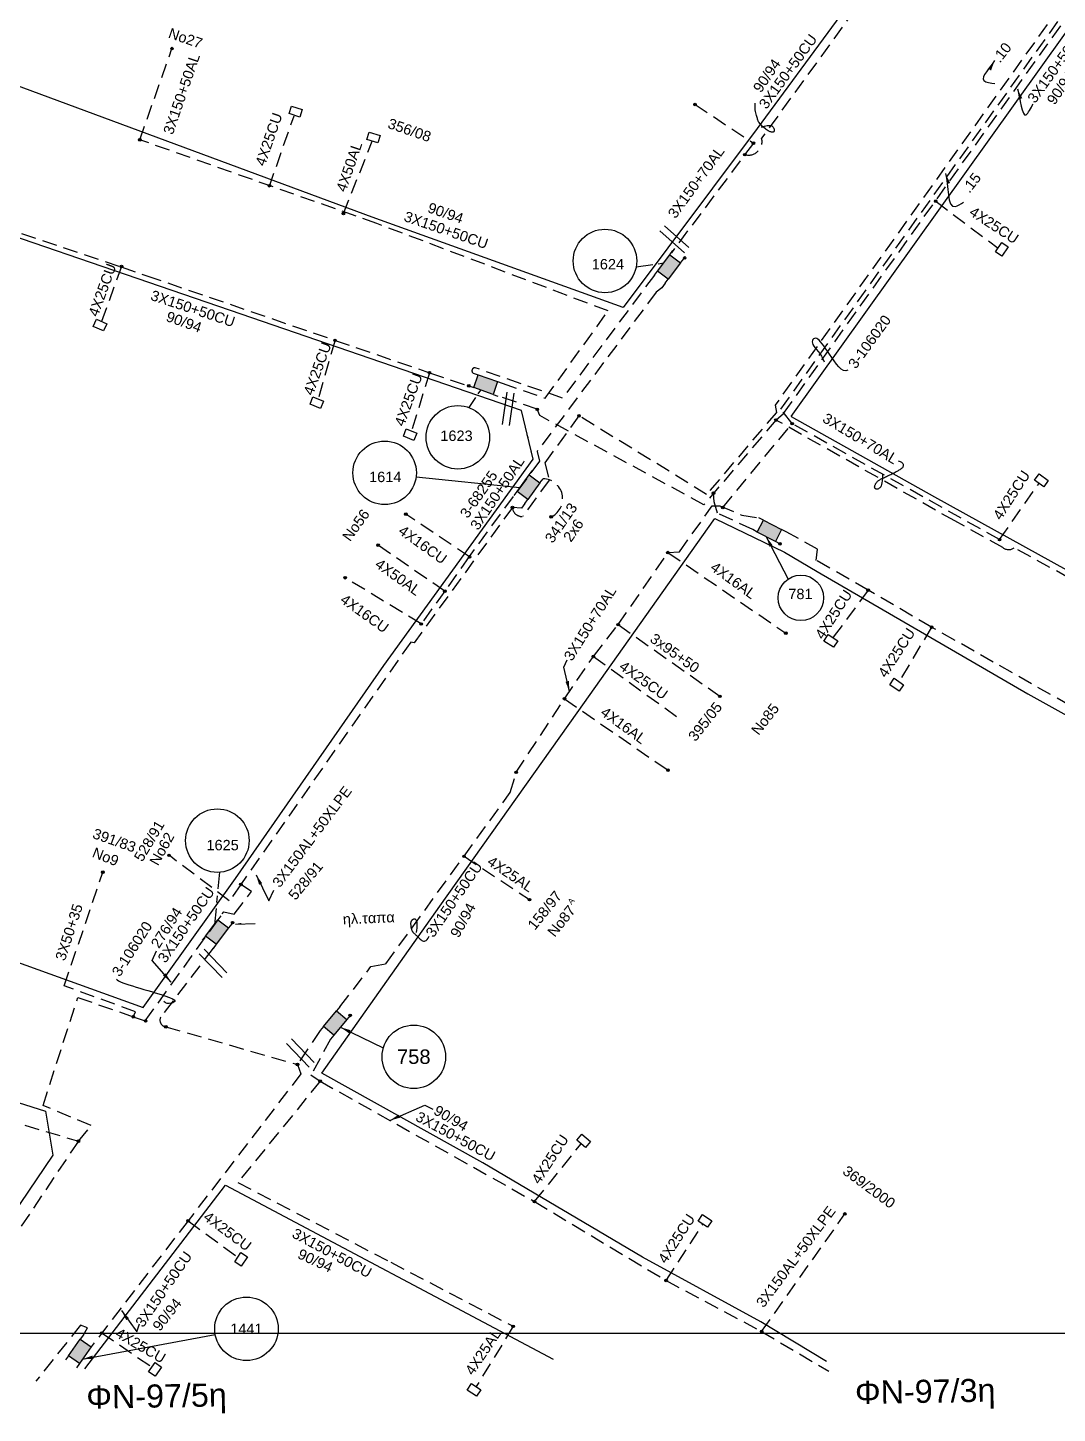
# Model space of a CAD drawing. Header units: millimetres. Extents: x 924 to 3152, y 704 to 1760.
# Drawn here: x 1954.8 to 2133.1, y 707.9 to 948 of the extents above; entities that cross this region are included whole.
import ezdxf

# ---------------------------------------------------------------- set-up
doc = ezdxf.new("R2010")
doc.units = ezdxf.units.MM
doc.linetypes.add('DASHED', pattern=[19.05, 12.7, -6.35])
for name, color, linetype in [('Link Box 4 Διευθύνσεων', 7, 'Continuous'), ('Άγνωστα', 7, 'Continuous'), ('Επιγραφές - Σχήματα', 7, 'Continuous'), ('Επιτοίχιο Κουτί', 7, 'Continuous'), ('Καλώδια ΧΤ   3x150+50AL', 7, 'DASHED'), ('Καλώδια ΧΤ   3x150+50CU', 7, 'DASHED'), ('Καλώδια ΧΤ   3x150AL+50XLPE', 7, 'DASHED'), ('Καλώδια ΧΤ   4x25CU', 7, 'DASHED'), ('Συνδέσεις', 7, 'Continuous'), ('Τομή', 7, 'Continuous'), ('Υπόβαθρο ΔΕΗ', 7, 'Continuous'), ('Υπόγεια Καλώδια Δικτύου ΧΤ   .10', 7, 'DASHED'), ('Υπόγεια Καλώδια Δικτύου ΧΤ   .15', 7, 'DASHED'), ('Υπόγεια καλώδια Δικτύου ΧΤ και Παρ. ΧΤ - 3X150+70 AL', 7, 'DASHED'), ('Υπόγεια καλώδια Παροχών ΧΤ   4x16AL', 7, 'DASHED'), ('Υπόγεια καλώδια Παροχών ΧΤ   4x16CU', 7, 'DASHED'), ('Υπόγεια καλώδια Παροχών ΧΤ   4x25', 7, 'DASHED'), ('Υπόγεια καλώδια Παροχών ΧΤ   4x50AL', 7, 'DASHED')]:
    doc.layers.add(name, color=color, linetype=linetype)
doc.styles.get("Standard").update_dxf_attribs({"font": 'ARIAL.TTF'})
doc.linetypes.add('SYN_LINE', pattern='A,0.5,-0.0001,["/\\/\\/\\/",Standard,S=0.1,R=0,X=0,Y=-0.05],-0.25', length=0.7501)
doc.dimstyles.new('ISO-25', dxfattribs={"dimtxt": 2.5, "dimasz": 2.5, "dimexe": 1.25, "dimexo": 0.625, "dimtad": 1, "dimtxsty": 'Standard', "dimcen": 2.5, "dimadec": 0, "dimazin": 0, "dimtfac": 1, "dimtmove": 0, "dimatfit": 3, "dimfxl": 1, "dimarcsym": 0})

# ---------------------------------------------------------------- blocks, each defined once
blk = doc.blocks.new('ΕΠΙΤΟΙΧΙΟ ΚΟΥΤΙ')
at = {"layer": 'Επιτοίχιο Κουτί', "ltscale": 40}
blk.add_lwpolyline([(-2.06, 1.35), (1.86, 1.35), (1.86, -1.39), (-2.06, -1.39)], close=True, dxfattribs=at)
blk = doc.blocks.new('_ΣΥΝΔΕΣΗ')
at = {"layer": 'Συνδέσεις', "linetype": 'SYN_LINE', "ltscale": 40}
blk.add_hatch(color=256, dxfattribs=at).paths.add_polyline_path([(0.5, -0.01, 1), (-0.5, -0.01, 1)])
at = {"layer": 'Συνδέσεις'}
blk.add_circle((0, -0.01), 0.5, dxfattribs=at)
blk = doc.blocks.new('LINK BOX 4 ΑΝΑΧΩΡΗΣΕΩΝ')
at = {"layer": 'Link Box 4 Διευθύνσεων', "ltscale": 40}
blk.add_hatch(color=256, dxfattribs=at).paths.add_polyline_path([(-3.54, 0), (-3.54, -4.67), (3.54, -4.67), (3.54, 0)])
for p, q in [((-3.54, 0), (-5.33, 0)), ((5.33, 0), (3.54, 0)), ((-3.54, -4.67), (-5.33, -4.67)), ((5.33, -4.67), (3.54, -4.67))]:
    blk.add_line(p, q, dxfattribs=at)
blk.add_lwpolyline([(-3.54, -4.67), (-3.54, 0), (3.54, 0), (3.54, -4.67)], close=True, dxfattribs=at)
blk = doc.blocks.new('ΤΟΜΗ')
at = {"layer": 'Τομή', "ltscale": 40}
for p, q in [((-5.68, 0), (5.68, 0)), ((5.68, -2.33), (-5.68, -2.33))]:
    blk.add_line(p, q, dxfattribs=at)

msp = doc.modelspace()

# ---------------------------------------------------------------- linework, layer by layer
at = {"layer": 'Άγνωστα', "color": 133, "linetype": 'DASHED', "ltscale": 0.2}
msp.add_lwpolyline([(2057.049, 844.584), (2074.676, 832.161)], dxfattribs=at)
at = {"layer": 'Άγνωστα', "color": 30, "linetype": 'DASHED', "ltscale": 0.2}
msp.add_lwpolyline([(1973.047, 776.629), (1973.429, 777.478), (1961.077, 781.976), (1967.751, 801.684)], dxfattribs=at)
at = {"layer": 'Άγνωστα'}
for centre, radius in [((2088.697, 849.214), 3.942), ((2021.631, 769.683), 5.499), ((1992.642, 722.546), 5.499)]:
    msp.add_circle(centre, radius, dxfattribs=at)
at = {"layer": 'Επιγραφές - Σχήματα'}
msp.add_lwpolyline([(945.928, 1724.828), (2912.268, 1724.828), (2912.268, 721.757), (945.928, 721.757)], close=True, dxfattribs=at)
msp.add_lwpolyline([(2081.872, 930.807), (2082.404, 930.974), (2082.836, 931.066), (2083.178, 931.094), (2083.443, 931.071), (2083.643, 931.008), (2083.788, 930.916), (2083.891, 930.808), (2083.962, 930.693), (2084.013, 930.583), (2084.047, 930.48), (2084.066, 930.384), (2084.072, 930.295), (2084.068, 930.216), (2084.057, 930.145), (2084.04, 930.083), (2084.02, 930.032), (2083.998, 929.992), (2083.975, 929.961), (2083.948, 929.939), (2083.917, 929.925), (2083.881, 929.917), (2083.838, 929.915), (2083.788, 929.917), (2083.73, 929.923), (2083.662, 929.932), (2083.583, 929.946), (2083.495, 929.967), (2083.395, 929.998), (2083.283, 930.041), (2083.159, 930.098), (2083.022, 930.171), (2082.872, 930.264), (2082.709, 930.377), (2082.537, 930.508), (2082.36, 930.653), (2082.183, 930.807), (2082.012, 930.968), (2081.85, 931.131), (2081.702, 931.293), (2081.573, 931.449), (2081.467, 931.598), (2081.381, 931.741), (2081.31, 931.88), (2081.252, 932.02), (2081.201, 932.162), (2081.155, 932.31), (2081.109, 932.466), (2081.059, 932.635), (2081.004, 932.818), (2080.945, 933.022), (2080.888, 933.251), (2080.838, 933.512), (2080.799, 933.81), (2080.776, 934.15), (2080.774, 934.539), (2080.797, 934.981)], dxfattribs=at)
at = {"layer": 'Επιγραφές - Σχήματα', "ltscale": 20}
for points in [[(2102.852, 870.542), (2102.828, 869.972), (2102.789, 869.511), (2102.736, 869.145), (2102.672, 868.861), (2102.6, 868.646), (2102.522, 868.485), (2102.441, 868.367), (2102.359, 868.277), (2102.278, 868.204), (2102.2, 868.146), (2102.124, 868.101), (2102.05, 868.068), (2101.978, 868.048), (2101.909, 868.038), (2101.843, 868.038), (2101.78, 868.047), (2101.72, 868.065), (2101.664, 868.09), (2101.613, 868.124), (2101.569, 868.164), (2101.531, 868.212), (2101.502, 868.266), (2101.481, 868.326), (2101.471, 868.392), (2101.471, 868.464), (2101.482, 868.54), (2101.501, 868.62), (2101.528, 868.702), (2101.562, 868.787), (2101.601, 868.871), (2101.644, 868.956), (2101.691, 869.04), (2101.741, 869.121), (2101.793, 869.201), (2101.85, 869.278), (2101.913, 869.353), (2101.983, 869.426), (2102.06, 869.498), (2102.147, 869.567), (2102.244, 869.635), (2102.352, 869.7), (2102.47, 869.765), (2102.599, 869.83), (2102.736, 869.895), (2102.883, 869.962), (2103.037, 870.031), (2103.198, 870.104), (2103.365, 870.18), (2103.538, 870.261), (2103.715, 870.347), (2103.897, 870.436), (2104.082, 870.528), (2104.27, 870.622), (2104.459, 870.717), (2104.65, 870.813), (2104.841, 870.91), (2105.032, 871.006), (2105.22, 871.101), (2105.402, 871.195), (2105.577, 871.288), (2105.742, 871.38), (2105.894, 871.471), (2106.031, 871.561), (2106.15, 871.649), (2106.25, 871.736), (2106.33, 871.822), (2106.392, 871.906), (2106.436, 871.99), (2106.463, 872.074), (2106.473, 872.158), (2106.468, 872.242), (2106.448, 872.326), (2106.412, 872.412), (2106.361, 872.497), (2106.292, 872.58), (2106.203, 872.66), (2106.092, 872.737), (2105.959, 872.808), (2105.8, 872.872), (2105.614, 872.928)], [(2022.115, 791.233), (2022.172, 791.631), (2022.212, 791.972), (2022.237, 792.261), (2022.248, 792.504), (2022.247, 792.706), (2022.235, 792.873), (2022.213, 793.012), (2022.184, 793.128), (2022.149, 793.226), (2022.108, 793.308), (2022.062, 793.375), (2022.013, 793.429), (2021.961, 793.471), (2021.907, 793.502), (2021.851, 793.523), (2021.795, 793.536), (2021.739, 793.542), (2021.683, 793.541), (2021.628, 793.534), (2021.574, 793.52), (2021.521, 793.5), (2021.468, 793.474), (2021.417, 793.442), (2021.366, 793.405), (2021.318, 793.362), (2021.271, 793.313), (2021.228, 793.257), (2021.189, 793.194), (2021.154, 793.124), (2021.126, 793.046), (2021.105, 792.959), (2021.091, 792.864), (2021.085, 792.759), (2021.087, 792.648), (2021.095, 792.531), (2021.11, 792.41), (2021.128, 792.289), (2021.151, 792.169), (2021.176, 792.052), (2021.203, 791.941), (2021.231, 791.836), (2021.26, 791.738), (2021.291, 791.648), (2021.324, 791.563), (2021.36, 791.485), (2021.399, 791.413), (2021.441, 791.346), (2021.487, 791.284), (2021.538, 791.226), (2021.593, 791.171), (2021.654, 791.116), (2021.72, 791.058), (2021.793, 790.995), (2021.872, 790.925), (2021.958, 790.845), (2022.052, 790.753), (2022.153, 790.648), (2022.261, 790.531), (2022.376, 790.409), (2022.496, 790.284), (2022.623, 790.161), (2022.753, 790.045), (2022.888, 789.939), (2023.027, 789.847), (2023.168, 789.775), (2023.313, 789.731), (2023.463, 789.726), (2023.617, 789.767), (2023.776, 789.866), (2023.942, 790.031), (2024.115, 790.272), (2024.295, 790.599)]]:
    msp.add_lwpolyline(points, dxfattribs=at)
at = {"layer": 'Επιγραφές - Σχήματα'}
for centre in [(2054.756, 907.61), (2029.272, 877.051), (2016.586, 870.885), (1987.604, 807.15)]:
    msp.add_circle(centre, 5.5, dxfattribs=at)
at = {"layer": 'Καλώδια ΧΤ   3x150+50AL', "color": 1, "ltscale": 0.2}
msp.add_lwpolyline([(1974.158, 928.599), (1979.743, 944.416)], dxfattribs=at)
at = {"layer": 'Καλώδια ΧΤ   3x150+50CU', "color": 151, "ltscale": 0.2}
msp.add_lwpolyline([(2103.261, 958.362), (2100.345, 954.299), (2081.896, 928.886), (2081.896, 928.886, -0.5800863), (2078.976, 926.036)], format="xyb", dxfattribs=at)
at = {"layer": 'Καλώδια ΧΤ   3x150+50CU', "color": 1, "ltscale": 0.2}
msp.add_lwpolyline([(2036.973, 886.401), (2044.414, 883.821), (2055.307, 898.935), (2015.229, 914.096), (1974.158, 928.599)], dxfattribs=at)
msp.add_lwpolyline([(1929, 921.188, -0.6466309), (1930.953, 920.292), (1950.08, 913.558), (1970.947, 906.566), (1975.396, 905.039), (2008.017, 893.843), (2024.352, 888.236), (2031.174, 885.941)], format="xyb", dxfattribs=at)
at = {"layer": 'Καλώδια ΧΤ   3x150+50CU', "color": 133, "ltscale": 0.2}
msp.add_lwpolyline([(2008.83, 778.353), (2014.219, 785.305), (2016.803, 785.821), (2030.339, 804.435), (2038.351, 815.463), (2039.384, 818.992)], dxfattribs=at)
at = {"layer": 'Καλώδια ΧΤ   3x150+50CU', "color": 30, "ltscale": 0.2}
msp.add_lwpolyline([(1963.535, 755.063), (1965.738, 757.756), (1957.406, 761.269), (1963.436, 779.968), (1973.047, 776.629), (1975.103, 775.91), (1988.732, 794.826), (1990.541, 794.383), (1992.82, 797.41), (1993.504, 798.349), (1991.668, 799.566)], dxfattribs=at)
at = {"layer": 'Καλώδια ΧΤ   3x150+50CU', "color": 2, "ltscale": 0.2}
msp.add_lwpolyline([(1986.859, 788.482), (1977.798, 776.572, 0.5363849), (1978.685, 774.882), (2001.465, 768.344)], format="xyb", dxfattribs=at)
for points in [[(2005.427, 774.253), (2001.465, 768.344), (2002.089, 766.726), (1982.532, 741.251), (1966.285, 720.127)], [(1964.388, 721.487), (1965.107, 722.693), (1963.893, 723.179), (1956.176, 713.483)]]:
    msp.add_lwpolyline(points, dxfattribs=at)
at = {"layer": 'Καλώδια ΧΤ   3x150+50CU', "color": 27, "ltscale": 0.2}
for points in [[(2007.223, 772.762), (2003.828, 766.538), (2005.402, 765.453), (2042.549, 744.596), (2065.335, 730.917), (2081.896, 722.087), (2093.519, 715.185)], [(2005.402, 765.453), (1991.177, 747.901), (2017.65, 734.07), (2038.862, 722.983)]]:
    msp.add_lwpolyline(points, dxfattribs=at)
at = {"layer": 'Καλώδια ΧΤ   3x150AL+50XLPE', "color": 30, "linetype": 'DASHED', "ltscale": 0.2}
msp.add_lwpolyline([(2156.998, 970.236), (2154.849, 971.559, 0.4836667), (2155.004, 974.208), (2151.284, 976.499), (2084.243, 882.635), (2084.446, 881.357), (2072.359, 867.149), (2050.252, 880.784), (2044.313, 872.599), (2045.077, 869.624), (2045.077, 869.624), (2040.505, 863.331, -0.4225547), (2038.718, 864.888)], format="xyb", dxfattribs=at)
at = {"layer": 'Καλώδια ΧΤ   3x150AL+50XLPE', "color": 5, "linetype": 'DASHED', "ltscale": 0.2}
for points in [[(2084.404, 880.073), (2085.697, 881.199), (2153.39, 975.891), (2164.679, 968.938, -0.5026955), (2163.353, 966.325), (2162.112, 967.089)], [(2215.575, 804.658), (2207.853, 809.069, -0.1672902), (2208.619, 812.245), (2125.645, 857.903, -0.3324044), (2123.688, 857.919), (2115.341, 862.557), (2084.377, 880.041), (2071.891, 865.363), (2043.478, 880.813), (2043.031, 881.901), (2036.208, 884.196)]]:
    msp.add_lwpolyline(points, format="xyb", dxfattribs=at)
at = {"layer": 'Καλώδια ΧΤ   3x150AL+50XLPE', "color": 133, "linetype": 'DASHED', "ltscale": 0.2}
for points in [[(2087.187, 879.41), (2085.235, 881.926), (2151.228, 974.322), (2154.281, 972.442)], [(2199.371, 787.577), (2201.931, 792.608), (2184.989, 802.379), (2111.347, 844.152), (2100.349, 850.565), (2091.354, 855.713), (2091.599, 857.667), (2086.149, 860.65)]]:
    msp.add_lwpolyline(points, dxfattribs=at)
at = {"layer": 'Καλώδια ΧΤ   3x150AL+50XLPE', "color": 1, "linetype": 'DASHED', "ltscale": 0.2}
msp.add_lwpolyline([(2065.187, 903.735), (2064.614, 902.973), (2063.635, 902.189), (2043.001, 874.605), (2043.392, 872.934), (2031.223, 856.375), (2027.015, 850.385), (2022.907, 844.7)], dxfattribs=at)
msp.add_lwpolyline([(2063.322, 905.138), (2047.411, 883.84), (2032.266, 889.091, 0.7725867), (2031.939, 888.147)], format="xyb", dxfattribs=at)
at = {"layer": 'Καλώδια ΧΤ   3x150AL+50XLPE', "color": 5, "linetype": 'DASHED', "ltscale": 0.2}
msp.add_lwpolyline([(2084.377, 880.041), (2071.891, 865.363)], dxfattribs=at)
at = {"layer": 'Καλώδια ΧΤ   3x150AL+50XLPE', "linetype": 'DASHED', "ltscale": 0.2}
msp.add_lwpolyline([(2042.294, 873.237), (2041.302, 877.469)], dxfattribs=at)
at = {"layer": 'Καλώδια ΧΤ   3x150AL+50XLPE', "color": 30, "linetype": 'DASHED', "ltscale": 0.2}
for points in [[(2038.718, 864.888), (2021.689, 841.419), (2021.108, 841.561), (1991.668, 799.566), (1989.671, 796.717), (1979.233, 804.603)], [(2040.89, 865.563), (2040.307, 864.76), (2038.718, 864.888)]]:
    msp.add_lwpolyline(points, dxfattribs=at)
at = {"layer": 'Καλώδια ΧΤ   3x150AL+50XLPE', "color": 27, "ltscale": 0.2}
msp.add_lwpolyline([(2081.896, 722.087), (2096.322, 742.452)], dxfattribs=at)
at = {"layer": 'Καλώδια ΧΤ   3x150AL+50XLPE', "color": 30, "linetype": 'DASHED', "ltscale": 0.2}
msp.add_arc((2043.957, 866.403), 3.471, 297.18097, 88.93228, dxfattribs=at)
at = {"layer": 'Καλώδια ΧΤ   4x25CU', "color": 5, "ltscale": 0.2}
msp.add_lwpolyline([(2112.047, 917.956), (2122.844, 909.809)], dxfattribs=at)
at = {"layer": 'Καλώδια ΧΤ   4x25CU', "color": 1, "ltscale": 0.2}
for points in [[(1970.991, 906.65), (1967.556, 897.125)], [(2007.988, 893.853), (2005.075, 883.685)], [(2024.342, 888.239), (2021.252, 878.126)]]:
    msp.add_lwpolyline(points, dxfattribs=at)
at = {"layer": 'Καλώδια ΧΤ   4x25CU', "color": 62, "ltscale": 0.2}
msp.add_lwpolyline([(2123.119, 859.313), (2129.946, 869.037)], dxfattribs=at)
at = {"layer": 'Καλώδια ΧΤ   4x25CU', "color": 133, "ltscale": 0.2}
for points in [[(2100.349, 850.565), (2094.267, 842.333)], [(2111.347, 844.152), (2105.688, 834.723)], [(2052.744, 839.076), (2067.18, 828.647)]]:
    msp.add_lwpolyline(points, dxfattribs=at)
at = {"layer": 'Καλώδια ΧΤ   4x25CU', "color": 27, "ltscale": 0.2}
for points in [[(2042.549, 744.596), (2050.617, 754.579)], [(2065.335, 730.917), (2071.709, 740.676)]]:
    msp.add_lwpolyline(points, dxfattribs=at)
at = {"layer": 'Καλώδια ΧΤ   4x25CU', "color": 2, "ltscale": 0.2}
for points in [[(1982.532, 741.251), (1991.144, 734.963)], [(1967.493, 721.891), (1976.258, 715.911)]]:
    msp.add_lwpolyline(points, dxfattribs=at)
at = {"layer": 'Υπόβαθρο ΔΕΗ', "ltscale": 0.2}
for points in [[(1959.667, 1062.348), (1990.336, 1052.316), (2054.502, 1031.37), (2128.606, 1007.035), (2130.971, 997.58), (2122.154, 986.422), (2081.11, 930.558), (2057.916, 899.552), (2014.428, 915.214), (1935.306, 944.506), (1949.713, 1013.844), (1959.667, 1062.348)], [(2087.028, 880.645), (2151.683, 971.095), (2235.848, 919.275), (2237.914, 913.928)], [(2060.157, 906.572), (2063.073, 906.997)], [(2063.954, 907.125), (2064.925, 907.267)]]:
    msp.add_lwpolyline(points, dxfattribs=at)
at = {"layer": 'Υπόβαθρο ΔΕΗ'}
for points in [[(1929.739, 919.653), (1923.226, 885.981), (1914.244, 843.822), (1905.895, 802.53), (1938.212, 791.412), (1974.779, 778.244), (1990.761, 800.594), (2016.459, 837.482), (2042.294, 873.237), (2040.31, 881.701), (1991.753, 898.413), (1929.739, 919.653)], [(2087.028, 880.645), (2087.028, 880.645), (2087.028, 880.645), (2111.844, 866.754), (2194.04, 821.286), (2194.04, 821.286), (2194.04, 821.286), (2212.849, 858.029), (2226.734, 884.734), (2239.003, 910.657), (2237.914, 913.928)], [(2031.21, 882.198), (2032.389, 883.964)], [(2032.784, 884.556), (2033.232, 885.228)], [(2022.041, 870.189), (2040.011, 868.324)], [(2093.106, 716.9), (2081.768, 723.772), (2061.262, 734.985), (2033.605, 751.305), (2005.724, 766.876), (2026.135, 795.788), (2049.919, 829.295), (2073.784, 862.967), (2085.878, 857.148), (2091.492, 853.782), (2128.031, 832.573), (2184.192, 801.327), (2168.874, 771.121), (2154.477, 741.9), (2142.647, 718.235)], [(1987.948, 801.661), (1987.688, 798.786)], [(1987.582, 797.605), (1987.475, 796.42)], [(1987.38, 795.366), (1987.131, 792.604)], [(1886.7, 716.536), (1892.813, 746.112), (1900.453, 778.466), (1957.827, 760.276), (1959.077, 752.639), (1933.516, 714.869)], [(1964.666, 715.603), (1989.031, 747.433), (2045.782, 717.269)]]:
    msp.add_lwpolyline(points, dxfattribs=at)
at = {"layer": 'Υπόβαθρο ΔΕΗ', "ltscale": 0.2}
msp.add_open_spline([(2096.829, 888.669), (2095.939, 888.047), (2093.326, 891.869), (2091.311, 894.985), (2090.025, 893.184), (2092.178, 891.646), (2092.752, 890.112)], degree=3, dxfattribs=at)
at = {"layer": 'Υπόβαθρο ΔΕΗ'}
msp.add_open_spline([(1970.153, 783.125), (1970.446, 782.497), (1981.677, 779.708), (1979.546, 778.87), (1978.65, 778.816), (1978.357, 779.276)], degree=3, dxfattribs=at)
at = {"layer": 'Υπόγεια καλώδια Δικτύου ΧΤ και Παρ. ΧΤ - 3X150+70 AL', "color": 151, "ltscale": 0.2}
msp.add_lwpolyline([(2070.352, 934.721), (2080.465, 928.027), (2071.36, 915.855), (2066.258, 909.038)], dxfattribs=at)
at = {"layer": 'Υπόγεια καλώδια Δικτύου ΧΤ και Παρ. ΧΤ - 3X150+70 AL', "color": 133, "ltscale": 0.2}
for points in [[(2075.168, 864.893), (2087.187, 879.41)], [(2123.119, 859.313), (2087.187, 879.41)], [(2039.384, 818.992), (2047.74, 831.741), (2052.744, 839.076), (2057.049, 844.584), (2065.659, 857.064), (2067.649, 857.191), (2073.327, 865.161), (2074.656, 865.161), (2078.485, 863.553), (2081.423, 863.11)]]:
    msp.add_lwpolyline(points, dxfattribs=at)
at = {"layer": 'Υπόγεια καλώδια Δικτύου ΧΤ και Παρ. ΧΤ - 3X150+70 AL', "color": 5, "ltscale": 0.2}
msp.add_lwpolyline([(2080.345, 861.04), (2074.273, 863.907), (2073.687, 865.881), (2073.558, 867.381)], dxfattribs=at)
at = {"layer": 'Υπόγεια καλώδια Δικτύου ΧΤ και Παρ. ΧΤ - 3X150+70 AL', "color": 30, "ltscale": 0.2}
for points in [[(1925.885, 771.079), (1928.193, 771.013), (1929.314, 770.486), (1928.654, 765.403), (1963.535, 755.063)], [(1963.535, 755.063), (1948.472, 732.641), (1939.378, 718.146), (1937.139, 715.513)]]:
    msp.add_lwpolyline(points, dxfattribs=at)
at = {"layer": 'Υπόγεια καλώδια Παροχών ΧΤ   4x16AL', "color": 133, "ltscale": 0.2}
for points in [[(2065.659, 857.064), (2086.088, 843.109)], [(2047.74, 831.741), (2065.67, 819.351)]]:
    msp.add_lwpolyline(points, dxfattribs=at)
at = {"layer": 'Υπόγεια καλώδια Παροχών ΧΤ   4x16CU', "color": 1, "ltscale": 0.2}
for points in [[(2031.302, 856.317), (2020.268, 863.721)], [(2022.907, 844.7), (2009.749, 852.706)]]:
    msp.add_lwpolyline(points, dxfattribs=at)
at = {"layer": 'Υπόγεια καλώδια Παροχών ΧΤ   4x25', "color": 133, "ltscale": 0.2}
msp.add_lwpolyline([(2030.339, 804.435), (2041.681, 796.925)], dxfattribs=at)
at = {"layer": 'Υπόγεια καλώδια Παροχών ΧΤ   4x25', "color": 27, "ltscale": 0.2}
msp.add_lwpolyline([(2038.862, 722.983), (2032.435, 712.527)], dxfattribs=at)
at = {"layer": 'Υπόγεια καλώδια Παροχών ΧΤ   4x50AL', "color": 1, "ltscale": 0.2}
for points in [[(1996.557, 920.403), (2000.921, 932.781)], [(2009.437, 915.824), (2014.451, 928.352)], [(2027.015, 850.385), (2015.441, 858.35)]]:
    msp.add_lwpolyline(points, dxfattribs=at)

# ---------------------------------------------------------------- block references
at = {"layer": 'Link Box 4 Διευθύνσεων'}
for p, xscale, yscale, zscale, rotation in [((2066.789, 905.863), 0.4999999999999994, 0.4999999999999994, 0.4999999999999994, 233.02987755843), ((2033.691, 885.069), 0.4999999999999994, 0.4999999999999994, 0.4999999999999994, 160.8770646457133), ((2042.456, 867.718), 0.4999999999999994, 0.4999999999999994, 0.4999999999999994, 234), ((2083.786, 861.88), 0.5000000000000081, 0.5000000000000081, 0.5000000000000081, 332.5076758639099), ((1986.614, 792.015), 0.5000000000001202, 0.5000000000001202, 0.5000000000001202, 52.73593819241358), ((2007.128, 776.303), 0.5000000000001202, 0.5000000000001202, 0.5000000000001202, 50.31710621606742), ((1962.836, 719.321), 0.5000000000000461, 0.5000000000000461, 0.5000000000000461, 54.36960215209122)]:
    msp.add_blockref('LINK BOX 4 ΑΝΑΧΩΡΗΣΕΩΝ', p, dxfattribs=dict(at, xscale=xscale, yscale=yscale, zscale=zscale, rotation=rotation))
at = {"layer": 'Επιτοίχιο Κουτί'}
for p, xscale, yscale, zscale, rotation in [((2001.124, 933.498), 0.4999999999999997, 0.4999999999999997, 0.4999999999999997, 162.4838859813713), ((2014.607, 929.011), 0.4999999999999996, 0.4999999999999996, 0.4999999999999996, 162.4838859813713), ((2123.533, 909.665), 0.4999999999999999, 0.4999999999999999, 0.4999999999999999, 55.51303567708563), ((1967.326, 896.488), 0.5000000000000182, 0.5000000000000182, 0.5000000000000182, 335.9470390084126), ((2004.877, 883.037), 0.5000000000000232, 0.5000000000000232, 0.5000000000000232, 338.8139714487015), ((2021.045, 877.481), 0.5000000000000036, 0.5000000000000036, 0.5000000000000036, 338.0159899568702), ((2130.404, 869.562), 0.5000000000000167, 0.5000000000000167, 0.5000000000000167, 324.4931252918228), ((2093.935, 841.743), 0.499999999999993, 0.499999999999993, 0.499999999999993, 326.4213274682713), ((2105.342, 834.14), 0.5000000000000632, 0.5000000000000632, 0.5000000000000632, 325.133383087393), ((2051.106, 755.074), 0.4999999999999309, 0.4999999999999309, 0.4999999999999309, 319.4524595147936), ((2072.039, 741.267), 0.5000000000003163, 0.5000000000003163, 0.5000000000003163, 146.6039237695476), ((1991.738, 734.636), 0.4999999999999208, 0.4999999999999208, 0.4999999999999208, 56.93545921346499), ((1976.837, 715.561), 0.5000000000000149, 0.5000000000000149, 0.5000000000000149, 54.59875676003081), ((2032.11, 711.932), 0.5000000000000465, 0.5000000000000465, 0.5000000000000465, 327.1618404929982)]:
    msp.add_blockref('ΕΠΙΤΟΙΧΙΟ ΚΟΥΤΙ', p, dxfattribs=dict(at, xscale=xscale, yscale=yscale, zscale=zscale, rotation=rotation))
at = {"layer": 'Συνδέσεις', "xscale": 0.4499999999998181, "yscale": 0.4499999999998181, "zscale": 0.4499999999998181}
for p in [(1979.743, 944.416), (2070.354, 934.726), (1974.158, 928.599), (2080.465, 928.027), (2078.976, 926.036), (1996.642, 920.665), (2112.049, 917.961), (2009.439, 915.829), (2068.563, 908.131), (1970.991, 906.65), (2007.988, 893.853), (2024.342, 888.239), (2031.149, 885.955), (2043.031, 881.901), (2050.252, 880.784), (2084.377, 880.041), (2087.187, 879.41), (2073.558, 867.381), (2038.718, 864.888), (2075.168, 864.893), (2020.269, 863.726), (2045.443, 863.274), (2015.442, 858.355), (2065.659, 857.064), (2085.072, 858.58), (2123.119, 859.313), (2031.302, 856.317), (2009.75, 852.711), (2027.015, 850.385), (2100.349, 850.565), (2022.907, 844.7), (2057.049, 844.584), (2086.088, 843.109), (2111.347, 844.152), (2052.744, 839.076), (2047.74, 831.741), (2074.676, 832.161), (2039.384, 818.992), (2065.67, 819.351), (1979.233, 804.603), (2030.339, 804.435), (1967.751, 801.684), (1991.668, 799.566), (2041.681, 796.925), (1990.245, 792.932), (1973.047, 776.629), (1975.174, 775.891), (2010.626, 776.863), (1978.685, 774.882), (2001.48, 768.364), (2005.402, 765.453), (1963.535, 755.063), (2042.549, 744.596), (2096.322, 742.452), (1982.532, 741.251), (2065.335, 730.917), (2038.862, 722.983), (1967.59, 721.825), (2081.896, 722.087)]:
    msp.add_blockref('_ΣΥΝΔΕΣΗ', p, dxfattribs=at)
at = {"layer": 'Τομή'}
for p, xscale, yscale, zscale, rotation in [((2067.184, 911.794), 0.4999999999999992, 0.4999999999999992, 0.4999999999999992, 318.4730934225535), ((2038.56, 881.875), 0.4999999999999992, 0.4999999999999992, 0.4999999999999992, 261.4097848969014), ((1987.289, 786.276), 0.4999999999999677, 0.4999999999999677, 0.4999999999999677, 313.858623422333), ((2002.403, 770.737), 0.4999999999999677, 0.4999999999999677, 0.4999999999999677, 313.858623422333)]:
    msp.add_blockref('ΤΟΜΗ', p, dxfattribs=dict(at, xscale=xscale, yscale=yscale, zscale=zscale, rotation=rotation))

# ---------------------------------------------------------------- texts
at = {"layer": 'Άγνωστα', "color": 7}
note = msp.add_mtext_dynamic_manual_height_columns('ηλ.ταπα\\P', width=1.8, gutter_width=12.5, heights=[0.0453, 0], dxfattribs=dict(at, insert=(1995.013, 793.828), char_height=1.8, attachment_point=1, rotation=2.43094))
for column, words in zip(note.columns.linked_columns, ['\\P']):
    column.text = words
at = {"layer": 'Επιγραφές - Σχήματα', "char_height": 1.8, "attachment_point": 1}
for s, insert, rotation in [('No27', (1979.546, 948.042), 341), ('90/94', (2080.277, 937.636), 55.66836), ('90/94', (2131.16, 935.519), 55.66836), ('356/08', (2017.557, 932.393), 341), ('90/94', (2024.475, 917.791), 341)]:
    msp.add_mtext_dynamic_manual_height_columns(s, width=10.09091, gutter_width=12.5, heights=[0], dxfattribs=dict(at, insert=insert, rotation=rotation))
at = {"layer": 'Επιγραφές - Σχήματα', "insert": (2020.367, 916.28), "char_height": 1.8, "width": 10.09091, "attachment_point": 1, "rotation": 341}
msp.add_mtext('3X150+50CU', dxfattribs=at)
at = {"layer": 'Επιγραφές - Σχήματα', "char_height": 1.8, "attachment_point": 1}
for s, insert in [('1624', (2052.469, 907.947)), ('1623', (2026.235, 878.218)), ('1614', (2013.895, 871.082)), ('1625', (1985.722, 807.275))]:
    msp.add_mtext_dynamic_manual_height_columns(s, width=10.09091, gutter_width=12.5, heights=[0], dxfattribs=dict(at, insert=insert))
at = {"layer": 'Επιγραφές - Σχήματα', "color": 7}
for s, insert, char_height, width, attachment_point, rotation in [('90/94', (1981.824, 897.025), 1.8, 27.84843, 5, 340.41572), ('3-68255', (2032.89, 867.167), 1.8, 27.84843, 5, 55.16364), ('No56', (2011.627, 861.825), 1.8, 27.84843, 5, 54), ('341/13', (2047.152, 862.211), 1.8, 27.84843, 5, 55.16364), ('2x6', (2049.29, 860.917), 1.8, 27.84843, 5, 55.16364), ('4X16CU', (2019.852, 861.941), 1.8, 168.37176, 1, 324.41273), ('4X50AL', (2015.797, 856.152), 1.8, 168.37176, 1, 324.41273), ('4X16CU', (2009.773, 850.016), 1.8, 168.37176, 1, 324.41273), ('3x95+50', (2063.429, 843.214), 1.8, 168.37176, 1, 324.41273), ('395/05', (2072.116, 827.775), 1.8, 27.84843, 5, 51.9069), ('No85', (2082.512, 828.199), 1.8, 27.84843, 5, 52.11277), ('528/91', (1975.801, 807.099), 1.8, 27.84843, 5, 59.20468), ('391/83', (1969.766, 807.188), 1.8, 27.84843, 5, 340.53203), ('No62', (1978.006, 805.723), 1.8, 27.84843, 5, 60.98279), ('No9', (1968.243, 804.351), 1.8, 27.84843, 5, 338.43006), ('528/91', (2002.903, 800.219), 1.8, 27.84843, 5, 50.33124), ('158/97', (2044.335, 795.063), 1.8, 27.84843, 5, 51.20328), ('3X50+35', (1961.922, 791.288), 1.8, 27.84843, 5, 71.90405), ('276/94', (1978.802, 792.055), 1.8, 27.84843, 5, 57.46256), ('90/94', (2030.16, 793.35), 1.8, 27.84843, 5, 61.10688), ('No87', (2047.226, 793.206), 1.8, 27.84843, 5, 51.58062), ('A', (2048.881, 796.67), 1, 27.84843, 5, 48.43452), ('3-106020', (1972.825, 788.385), 1.8, 27.84843, 5, 57.46256), ('90/94', (2028.074, 759.031), 1.8, 27.84843, 5, 329.75454), ('369/2000', (2100.5, 747.114), 1.8, 27.84843, 5, 323.54288), ('90/94', (2004.575, 734.352), 1.8, 27.84843, 5, 335.25806), ('90/94', (1978.903, 725.009), 1.8, 27.84843, 5, 51.48702)]:
    msp.add_mtext(s, dxfattribs=dict(at, insert=insert, char_height=char_height, width=width, attachment_point=attachment_point, rotation=rotation))
at = {"layer": 'Επιγραφές - Σχήματα', "color": 7, "width": 27.84843, "attachment_point": 5}
for s, insert, char_height in [('781', (2088.622, 849.887), 1.8), ('\\pt10;758', (2021.631, 769.683), 2.5), ('1441', (1992.642, 722.546), 1.8)]:
    msp.add_mtext(s, dxfattribs=dict(at, insert=insert, char_height=char_height))
at = {"layer": 'Επιγραφές - Σχήματα', "linetype": 'Continuous', "char_height": 4, "width": 47.13111, "attachment_point": 1, "rotation": 1.02002}
for s, insert in [('ΦΝ-97/5η', (1964.862, 712.688)), ('ΦΝ-97/3η', (2098.027, 713.5))]:
    msp.add_mtext(s, dxfattribs=dict(at, insert=insert))
at = {"layer": 'Καλώδια ΧΤ   3x150+50AL', "color": 7, "char_height": 1.8, "width": 168.37176, "attachment_point": 1}
for insert, rotation in [((1978.168, 929.952), 71), ((2031.282, 861.804), 56.15914)]:
    msp.add_mtext('3X150+50AL', dxfattribs=dict(at, insert=insert, rotation=rotation))
at = {"layer": 'Καλώδια ΧΤ   3x150+50CU', "color": 7, "char_height": 1.8, "width": 168.37176, "attachment_point": 1}
for s, insert, rotation in [('3X150+50CU', (2081.277, 934.837), 54.072), ('3X150+50CU', (2127.799, 935.851), 54.072), ('3X150+50CU', (1976.467, 902.602), 341.60233), ('3-106020', (2096.745, 889.832), 54.072), ('3X150+50CU', (2023.562, 791.237), 55.42299), ('3X150+50CU', (1977.144, 786.822), 55.42299), ('3X150+50CU', (2022.638, 760.314), 331.59586), ('3X150+50CU', (2001.223, 740.089), 331.59586), ('3X150+50CU', (1973.264, 723.679), 55.42299)]:
    msp.add_mtext(s, dxfattribs=dict(at, insert=insert, rotation=rotation))
at = {"layer": 'Καλώδια ΧΤ   3x150AL+50XLPE', "color": 7, "char_height": 1.8, "width": 27.84843, "attachment_point": 5, "rotation": 53.25219}
for insert in [(2004.005, 807.826), (2087.822, 735.035)]:
    msp.add_mtext('3X150AL+50XLPE', dxfattribs=dict(at, insert=insert))
at = {"layer": 'Καλώδια ΧΤ   4x25CU', "color": 7, "char_height": 1.8, "width": 168.37176, "attachment_point": 1}
for s, insert, rotation in [('4X25CU', (1994.118, 924.49), 71), ('4X50AL', (2008.126, 920.019), 71), ('4X25CU', (2118.685, 917.173), 326.79164), ('4X25CU', (1965.199, 898.421), 69.92976), ('4X25CU', (2002.453, 884.793), 69.92976), ('4X25CU', (2018.232, 879.419), 69.92976), ('4X25CU', (2121.833, 863.535), 57.10594), ('4X25CU', (2091.02, 842.847), 57.10594), ('4X25CU', (2101.93, 836.213), 57.10594), ('4X25CU', (2058.099, 838.445), 324.66824), ('4X25CU', (2041.894, 748.441), 57.10594), ('4X25CU', (1986.098, 743.023), 323.22357), ('4X25CU', (2063.804, 734.676), 57.10594), ('4X25CU', (1970.657, 722.821), 329.80075)]:
    msp.add_mtext(s, dxfattribs=dict(at, insert=insert, rotation=rotation))
at = {"layer": 'Υπόγεια Καλώδια Δικτύου ΧΤ   .10', "color": 7, "insert": (2121.748, 942.898), "char_height": 1.8, "width": 168.37176, "attachment_point": 1, "rotation": 52.25191}
msp.add_mtext('.10', dxfattribs=at)
at = {"layer": 'Υπόγεια Καλώδια Δικτύου ΧΤ   .15', "color": 7, "insert": (2116.476, 920.325), "char_height": 1.8, "width": 168.37176, "attachment_point": 1, "rotation": 52.31151}
msp.add_mtext('.15', dxfattribs=at)
at = {"layer": 'Υπόγεια καλώδια Δικτύου ΧΤ και Παρ. ΧΤ - 3X150+70 AL', "color": 7, "char_height": 1.8, "width": 168.37176, "attachment_point": 1}
for insert, rotation in [((2065.516, 915.877), 53.9391), ((2093.203, 881.367), 328.96604), ((2047.506, 839.09), 57.77205)]:
    msp.add_mtext('3X150+70AL', dxfattribs=dict(at, insert=insert, rotation=rotation))
at = {"layer": 'Υπόγεια καλώδια Παροχών ΧΤ   4x16AL', "color": 7, "char_height": 1.8, "width": 168.37176, "attachment_point": 1, "rotation": 324.12885}
for insert in [(2073.91, 855.616), (2054.882, 830.483)]:
    msp.add_mtext('4X16AL', dxfattribs=dict(at, insert=insert))
at = {"layer": 'Υπόγεια καλώδια Παροχών ΧΤ   4x25', "color": 7, "char_height": 1.8, "width": 168.37176, "attachment_point": 1}
for insert, rotation in [((2035.193, 804.607), 326.00783), ((2030.388, 715.345), 56.11286)]:
    msp.add_mtext('4X25AL', dxfattribs=dict(at, insert=insert, rotation=rotation))

# ---------------------------------------------------------------- leaders
at = {"layer": 'Επιγραφές - Σχήματα', "path_type": 1}
for points in [[(2122.239, 942.339), (2120.386, 938.861), (2122.268, 938.332)], [(2126.193, 937.417), (2127.722, 932.935), (2128.937, 934.773)], [(2113.756, 922.752), (2115.454, 917.04), (2116.85, 917.782)]]:
    msp.add_leader(points, dimstyle='ISO-25', override={"dimasz": 1.8, "dimtad": 0}, dxfattribs=at)
at = {"layer": 'Επιγραφές - Σχήματα', "ltscale": 20}
for points in [[(2082.709, 859.81), (2086.494, 852.483)], [(2048.607, 832.999), (2047.643, 837.204), (2048.22, 838.473)], [(1994.306, 801.247), (1996.538, 796.707), (1997.361, 798.542)], [(1979.607, 782.61), (1976.296, 786.368), (1977.034, 788.046)], [(2008.925, 774.813), (2016.352, 771.223)], [(2017.495, 758.671), (2023.526, 761.304), (2024.955, 760.606)], [(1971.012, 725.692), (1973.642, 722.021), (1974.111, 723.401)], [(1964.252, 717.291), (1987.235, 721.545)]]:
    msp.add_leader(points, dimstyle='ISO-25', override={"dimasz": 1.8, "dimgap": 0.625, "dimtad": 0}, dxfattribs=at)
at = {"layer": 'Επιγραφές - Σχήματα', "ltscale": 40}
msp.add_leader([(1990.743, 792.692), (1994.166, 792.812)], dimstyle='ISO-25', override={"dimasz": 1, "dimtad": 0}, dxfattribs=at)

doc.saveas('drawing.dxf')
